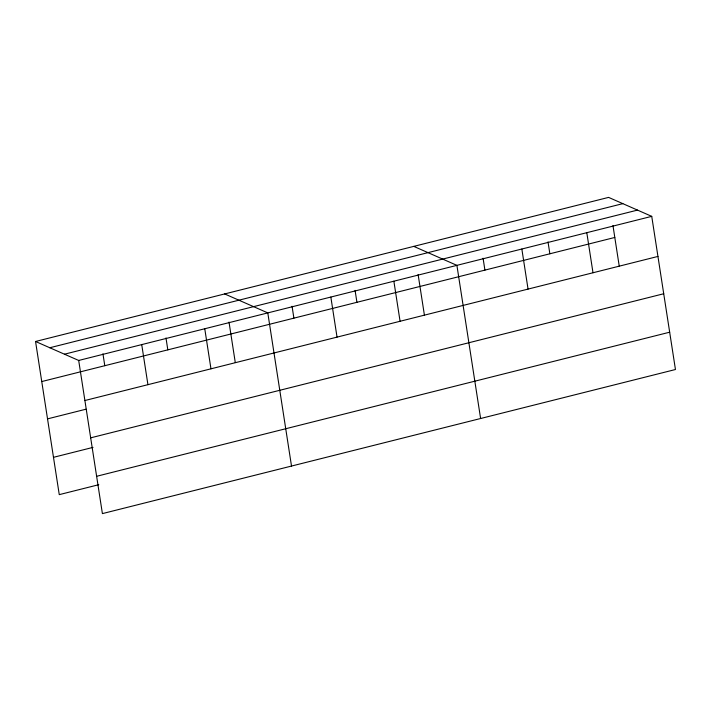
<?xml version="1.0" encoding="UTF-8"?>
<svg xmlns="http://www.w3.org/2000/svg" width="711" height="711" viewBox="0 0 711 711"><rect width="100%" height="100%" fill="white"/><g stroke="black" fill="none" stroke-linecap="round" stroke-linejoin="round"><path stroke-width="1.07" d="M35.55 341.484L608.598 197.391L651.738 216.357L675.45 369.516L102.402 513.609L78.69 360.459L35.55 341.484L59.262 494.643L98.793 484.698M49.788 347.75L622.836 203.648M64.452 354.202L637.5 210.101M78.69 360.459L651.738 216.357M41.753 381.558L614.802 237.456M84.893 400.524L657.942 256.431M47.53 418.877L85.995 409.198M90.67 437.843L663.718 293.75M53.485 457.324L93.017 447.379M96.625 476.29L669.673 332.197M413.766 246.379L456.906 265.354L480.609 418.503M224.658 293.936L267.798 312.902L291.51 466.06M612.962 225.547L619.219 265.994M586.797 232.693L593.001 272.757M548.012 241.882L549.861 253.791M521.847 249.019L528.051 289.093M483.071 258.209L484.911 270.118M418.121 274.544L424.387 314.991M393.867 281.2L400.071 321.274M355.082 290.39L356.931 302.299M330.837 297.056L337.041 337.121M292.052 306.245L293.892 318.155M229.013 322.092L235.279 362.539M204.759 328.758L210.963 368.822M165.983 337.938L167.823 349.856M141.729 344.604L147.932 384.678M102.944 353.794L104.793 365.703"/></g></svg>
